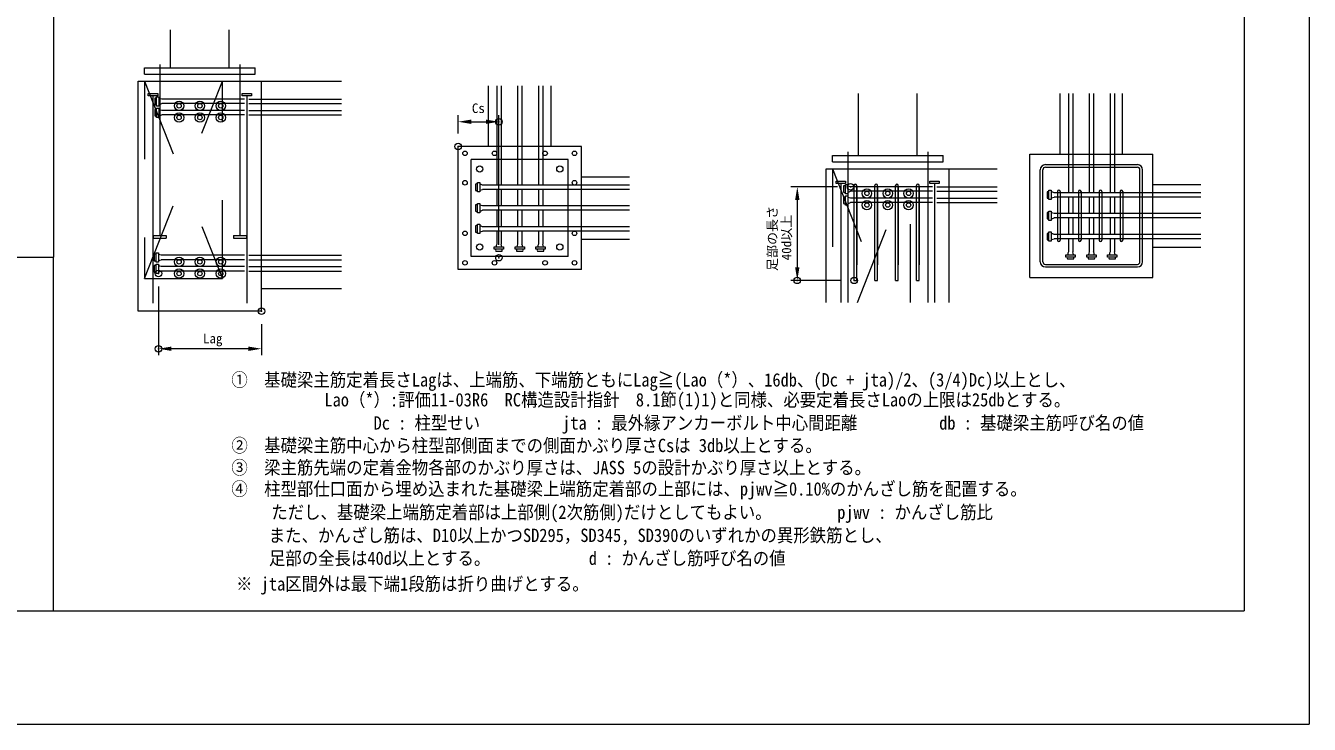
# Model space of a CAD drawing. Units: millimetres, scale not verified. Extents: x -210 to 382, y -132 to 268.
# Drawn here: x 185 to 382.2, y -132.2 to -24.9 of the extents above; entities that cross this region are included whole.
import ezdxf
from ezdxf.enums import TextEntityAlignment as Align

# ---------------------------------------------------------------- set-up
doc = ezdxf.new("R2010")
doc.units = ezdxf.units.MM
doc.header["$LTSCALE"] = 2
doc.header["$PDMODE"] = 32
doc.header["$PDSIZE"] = 1
doc.linetypes.add('DASHED_SPACED', pattern=[12, 6, -6])
doc.linetypes.add('USER2', pattern=[0.41664, 0.20828, -0.20836])
for name, color, linetype, lineweight in [('0-0_0', 5, 'Continuous', 18), ('0-3_Defpoints', 7, 'Continuous', 18), ('0-4_寸法', 4, 'Continuous', 18), ('0-5_鉄骨', 4, 'USER2', 18), ('0-6_外枠', 4, 'Continuous', 18), ('0-7_文字', 7, 'Continuous', 20), ('0-9_内枠', 7, 'Continuous', 18), ('0-A_構造', 2, 'Continuous', 18), ('0-D_主筋', 4, 'Continuous', 18)]:
    doc.layers.add(name, color=color, linetype=linetype, lineweight=lineweight)
doc.styles.add('ＭＳ ゴシック', font='')
doc.styles.get('ＭＳ ゴシック').set_extended_font_data('MS Gothic')

# ---------------------------------------------------------------- blocks, each defined once
blk = doc.blocks.new('_D5')
at = {"layer": '0-0_0', "color": 7}
for p, q in [((1274.498, -1.533), (1267.324, -1.533)), ((1268.324, -3.533), (1268.324, -13.901)), ((1275.048, -15.901), (1267.324, -15.901))]:
    blk.add_line(p, q, dxfattribs=at)
for points in [[(1267.99, -3.533), (1268.657, -3.533), (1268.324, -1.533)], [(1267.99, -13.901), (1268.657, -13.901), (1268.324, -15.901)]]:
    blk.add_solid(points, dxfattribs=at)
at = {"layer": '0-3_Defpoints'}
for p in [(1276.498, -1.533), (1268.324, -15.901), (1277.048, -15.901)]:
    blk.add_point(p, dxfattribs=at)
blk = doc.blocks.new('_D6')
at = {"layer": '0-3_Defpoints'}
for p in [(1170.184, -14.844), (1186.007, -20.637), (1170.184, -26.398)]:
    blk.add_point(p, dxfattribs=at)
at = {"layer": '0-4_寸法', "color": 7}
for p, q in [((1170.184, -16.844), (1170.184, -27.398)), ((1186.007, -22.637), (1186.007, -27.398)), ((1184.007, -26.398), (1172.184, -26.398))]:
    blk.add_line(p, q, dxfattribs=at)
for points in [[(1172.184, -26.065), (1172.184, -26.732), (1170.184, -26.398)], [(1184.007, -26.065), (1184.007, -26.732), (1186.007, -26.398)]]:
    blk.add_solid(points, dxfattribs=at)
blk = doc.blocks.new('_D36')
at = {"layer": '0-0_0', "color": 7}
for p, q in [((1216.232, 6.669), (1216.232, 9.463)), ((1218.232, 8.463), (1220.491, 8.463)), ((1222.491, -10.416), (1222.491, 9.463))]:
    blk.add_line(p, q, dxfattribs=at)
for points in [[(1218.232, 8.796), (1218.232, 8.13), (1216.232, 8.463)], [(1220.491, 8.796), (1220.491, 8.13), (1222.491, 8.463)]]:
    blk.add_solid(points, dxfattribs=at)
at = {"layer": '0-3_Defpoints'}
for p in [(1222.491, 8.463), (1216.232, 4.669), (1222.491, -12.416)]:
    blk.add_point(p, dxfattribs=at)

msp = doc.modelspace()

# ---------------------------------------------------------------- linework, layer by layer
at = {"layer": '0-0_0', "color": 7}
for p, q in [((207.262, -31.386), (207.262, -25.515)), ((216.259, -31.386), (216.259, -25.515)), ((203.262, -31.386), (220.259, -31.386)), ((203.262, -32.346), (203.262, -31.386)), ((205.605, -30.823), (205.605, -57.108)), ((217.917, -30.823), (217.917, -57.108)), ((220.259, -32.346), (220.259, -31.386)), ((202.302, -68.74), (202.302, -33.397)), ((202.302, -33.397), (233.5, -33.397)), ((203.262, -32.346), (220.259, -32.346)), ((221.219, -68.74), (221.219, -33.397)), ((256.103, -43.434), (256.103, -34.131)), ((265.703, -43.434), (265.703, -34.131)), ((312.936, -44.834), (312.936, -35.319)), ((321.933, -44.834), (321.933, -35.319)), ((343.916, -44.622), (343.916, -35.319)), ((353.516, -44.622), (353.516, -35.319)), ((204.558, -35.666), (204.558, -67.481)), ((218.958, -35.666), (218.958, -67.481)), ((251.445, -62.351), (251.445, -43.434)), ((270.362, -43.434), (251.445, -43.434)), ((270.362, -62.351), (270.362, -43.434)), ((308.936, -44.834), (325.933, -44.834)), ((308.936, -45.794), (308.936, -44.834)), ((311.278, -44.272), (311.278, -67.373)), ((323.59, -44.272), (323.59, -67.373)), ((325.933, -45.794), (325.933, -44.834)), ((339.258, -63.539), (339.258, -44.622)), ((339.258, -44.622), (358.175, -44.622)), ((358.175, -63.539), (358.175, -44.622)), ((253.445, -60.351), (253.445, -45.434)), ((268.362, -45.434), (253.445, -45.434)), ((268.362, -60.351), (268.362, -45.434)), ((307.976, -46.846), (334.22, -46.846)), ((307.976, -67.373), (307.976, -46.846)), ((308.936, -45.794), (325.933, -45.794)), ((326.893, -67.373), (326.893, -46.846)), ((340.858, -61.139), (340.858, -47.022)), ((341.258, -61.139), (341.258, -47.022)), ((341.658, -46.222), (355.775, -46.222)), ((341.658, -46.622), (355.775, -46.622)), ((356.175, -61.139), (356.175, -47.022)), ((356.575, -61.139), (356.575, -47.022)), ((270.362, -48.092), (277.741, -48.092)), ((310.232, -49.114), (310.232, -67.373)), ((324.632, -49.114), (324.632, -67.373)), ((358.175, -49.281), (365.554, -49.281)), ((312.261, -64.004), (312.261, -49.435)), ((312.661, -64.004), (312.661, -49.435)), ((312.661, -49.635), (312.661, -61.599)), ((315.446, -64.004), (315.446, -49.435)), ((315.846, -64.004), (315.846, -49.435)), ((315.846, -49.635), (315.846, -61.599)), ((318.644, -64.004), (318.644, -49.435)), ((319.044, -64.004), (319.044, -49.435)), ((319.044, -49.635), (319.044, -61.599)), ((321.843, -64.004), (321.843, -49.435)), ((322.243, -64.004), (322.243, -49.435)), ((322.243, -49.635), (322.243, -61.599)), ((343.524, -50.345), (343.524, -57.817)), ((343.924, -50.345), (343.924, -57.817)), ((346.725, -50.345), (346.725, -57.817)), ((347.125, -50.345), (347.125, -57.817)), ((349.926, -50.345), (349.926, -57.817)), ((350.326, -50.345), (350.326, -57.817)), ((353.127, -50.345), (353.127, -57.817)), ((353.527, -50.345), (353.527, -57.817)), ((204.605, -57.108), (206.604, -57.108)), ((204.605, -57.108), (204.605, -57.508)), ((205.125, -57.108), (206.085, -57.108)), ((206.604, -57.108), (206.604, -57.508)), ((216.918, -57.108), (218.916, -57.108)), ((216.918, -57.108), (216.918, -57.508)), ((217.437, -57.108), (218.397, -57.108)), ((218.916, -57.108), (218.916, -57.508)), ((204.605, -57.508), (206.604, -57.508)), ((216.918, -57.508), (218.916, -57.508)), ((270.362, -57.692), (277.741, -57.692)), ((358.175, -58.881), (365.554, -58.881)), ((268.362, -60.351), (253.445, -60.351)), ((270.362, -62.351), (251.445, -62.351)), ((341.658, -61.539), (355.775, -61.539)), ((341.658, -61.939), (355.775, -61.939)), ((312.261, -64.004), (312.661, -64.004)), ((315.446, -64.004), (315.846, -64.004)), ((318.644, -64.004), (319.044, -64.004)), ((321.843, -64.004), (322.243, -64.004)), ((339.258, -63.539), (358.175, -63.539)), ((221.219, -68.74), (202.302, -68.74))]:
    msp.add_line(p, q, dxfattribs=at)
at = {"layer": '0-0_0', "color": 1}
for p, q in [((203.838, -35.666), (203.838, -35.306)), ((203.838, -35.306), (205.278, -35.306)), ((205.278, -35.306), (205.278, -35.666)), ((218.238, -35.666), (218.238, -35.306)), ((218.238, -35.306), (219.678, -35.306)), ((219.678, -35.306), (219.678, -35.666)), ((257.367, -34.131), (257.367, -49.356)), ((258.039, -34.131), (258.039, -49.356)), ((260.567, -34.131), (260.567, -49.356)), ((261.239, -34.131), (261.239, -49.356)), ((263.767, -34.131), (263.767, -49.356)), ((264.439, -34.131), (264.439, -49.356)), ((345.18, -35.319), (345.18, -50.545)), ((345.852, -35.319), (345.852, -50.545)), ((348.38, -35.319), (348.38, -50.545)), ((349.052, -35.319), (349.052, -50.545)), ((351.58, -35.319), (351.58, -50.545)), ((352.252, -35.319), (352.252, -50.545)), ((205.278, -35.666), (203.838, -35.666)), ((204.818, -36.032), (204.818, -37.014)), ((205.102, -35.803), (205.462, -35.803)), ((205.102, -37.243), (205.102, -35.803)), ((205.462, -37.243), (205.102, -37.243)), ((205.462, -35.803), (205.462, -37.243)), ((218.622, -36.187), (205.894, -36.187)), ((218.622, -36.859), (205.894, -36.859)), ((219.678, -35.666), (218.238, -35.666)), ((219.299, -36.187), (233.5, -36.187)), ((219.299, -36.859), (233.5, -36.859)), ((204.818, -37.774), (204.818, -38.756)), ((205.102, -37.545), (205.462, -37.545)), ((205.102, -38.985), (205.102, -37.545)), ((205.462, -38.985), (205.102, -38.985)), ((205.462, -37.545), (205.462, -38.985)), ((218.622, -37.929), (205.894, -37.929)), ((218.622, -38.601), (205.894, -38.601)), ((219.299, -37.929), (233.5, -37.929)), ((219.299, -38.601), (233.5, -38.601)), ((254.103, -49.202), (254.103, -50.183)), ((254.387, -50.412), (254.387, -48.972)), ((254.387, -48.972), (254.747, -48.972)), ((254.747, -48.972), (254.747, -50.412)), ((309.512, -48.754), (310.952, -48.754)), ((310.918, -50.691), (310.918, -49.251)), ((310.918, -49.251), (311.278, -49.251)), ((310.952, -48.754), (310.952, -49.114)), ((311.278, -49.251), (311.278, -50.691)), ((323.912, -48.754), (325.352, -48.754)), ((323.912, -49.114), (323.912, -48.754)), ((325.352, -49.114), (323.912, -49.114)), ((325.352, -48.754), (325.352, -49.114)), ((254.747, -50.412), (254.387, -50.412)), ((277.741, -49.356), (255.179, -49.356)), ((277.741, -50.028), (255.179, -50.028)), ((257.367, -50.028), (257.367, -52.556)), ((258.039, -50.028), (258.039, -52.556)), ((260.567, -50.028), (260.567, -52.556)), ((261.239, -50.028), (261.239, -52.556)), ((263.767, -50.028), (263.767, -52.556)), ((264.439, -50.028), (264.439, -52.556)), ((310.634, -49.481), (310.634, -50.462)), ((310.634, -51.223), (310.634, -52.204)), ((311.278, -50.691), (310.918, -50.691)), ((310.918, -50.994), (311.278, -50.994)), ((311.278, -50.994), (311.278, -52.434)), ((324.296, -49.635), (311.71, -49.635)), ((324.296, -50.307), (311.71, -50.307)), ((324.973, -49.635), (334.22, -49.635)), ((324.973, -50.307), (334.22, -50.307)), ((341.916, -50.39), (341.916, -51.371)), ((342.2, -51.601), (342.2, -50.161)), ((342.2, -50.161), (342.56, -50.161)), ((342.56, -50.161), (342.56, -51.601)), ((365.554, -50.545), (342.992, -50.545)), ((365.554, -51.217), (342.992, -51.217)), ((345.18, -51.217), (345.18, -53.745)), ((345.852, -51.217), (345.852, -53.745)), ((348.38, -51.217), (348.38, -53.745)), ((349.052, -51.217), (349.052, -53.745)), ((351.58, -51.217), (351.58, -53.745)), ((352.252, -51.217), (352.252, -53.745)), ((254.103, -52.402), (254.103, -53.383)), ((254.387, -52.172), (254.747, -52.172)), ((254.387, -53.612), (254.387, -52.172)), ((254.747, -52.172), (254.747, -53.612)), ((277.741, -52.556), (255.179, -52.556)), ((277.741, -53.228), (255.179, -53.228)), ((257.367, -53.228), (257.367, -55.756)), ((258.039, -53.228), (258.039, -55.756)), ((260.567, -53.228), (260.567, -55.756)), ((261.239, -53.228), (261.239, -55.756)), ((263.767, -53.228), (263.767, -55.756)), ((264.439, -53.228), (264.439, -55.756)), ((324.296, -51.378), (311.71, -51.378)), ((324.296, -52.05), (311.71, -52.05)), ((324.973, -51.378), (334.22, -51.378)), ((324.973, -52.05), (334.22, -52.05)), ((342.56, -51.601), (342.2, -51.601)), ((254.747, -53.612), (254.387, -53.612)), ((341.916, -53.59), (341.916, -54.571)), ((342.2, -54.801), (342.2, -53.361)), ((342.2, -53.361), (342.56, -53.361)), ((342.56, -54.801), (342.2, -54.801)), ((342.56, -53.361), (342.56, -54.801)), ((365.554, -53.745), (342.992, -53.745)), ((365.554, -54.417), (342.992, -54.417)), ((345.18, -54.417), (345.18, -56.945)), ((345.852, -54.417), (345.852, -56.945)), ((348.38, -54.417), (348.38, -56.945)), ((349.052, -54.417), (349.052, -56.945)), ((351.58, -54.417), (351.58, -56.945)), ((352.252, -54.417), (352.252, -56.945)), ((254.103, -55.602), (254.103, -56.583)), ((254.387, -56.812), (254.387, -55.372)), ((254.387, -55.372), (254.747, -55.372)), ((254.747, -56.812), (254.387, -56.812)), ((254.747, -55.372), (254.747, -56.812)), ((277.741, -55.756), (255.179, -55.756)), ((277.741, -56.428), (255.179, -56.428)), ((257.367, -56.428), (257.367, -58.439)), ((258.039, -56.428), (258.039, -58.439)), ((260.567, -56.428), (260.567, -58.439)), ((261.239, -56.428), (261.239, -58.439)), ((263.767, -56.428), (263.767, -58.439)), ((264.439, -56.428), (264.439, -58.439)), ((341.916, -56.79), (341.916, -57.771)), ((342.2, -56.561), (342.56, -56.561)), ((342.2, -58.001), (342.2, -56.561)), ((342.56, -56.561), (342.56, -58.001)), ((365.554, -56.945), (342.992, -56.945)), ((256.983, -58.871), (258.423, -58.871)), ((256.983, -59.231), (256.983, -58.871)), ((258.423, -58.871), (258.423, -59.231)), ((260.183, -58.871), (261.623, -58.871)), ((260.183, -59.231), (260.183, -58.871)), ((261.623, -58.871), (261.623, -59.231)), ((263.383, -59.231), (263.383, -58.871)), ((263.383, -58.871), (264.823, -58.871)), ((264.823, -58.871), (264.823, -59.231)), ((342.56, -58.001), (342.2, -58.001)), ((365.554, -57.617), (342.992, -57.617)), ((345.18, -57.617), (345.18, -59.627)), ((345.852, -57.617), (345.852, -59.627)), ((348.38, -57.617), (348.38, -59.627)), ((349.052, -57.617), (349.052, -59.627)), ((351.58, -57.617), (351.58, -59.627)), ((352.252, -57.617), (352.252, -59.627)), ((204.753, -59.994), (204.753, -60.975)), ((205.037, -59.765), (205.397, -59.765)), ((205.037, -61.205), (205.037, -59.765)), ((205.397, -59.765), (205.397, -61.205)), ((218.622, -60.149), (205.829, -60.149)), ((218.622, -60.821), (205.829, -60.821)), ((219.299, -60.149), (233.5, -60.149)), ((219.299, -60.821), (233.5, -60.821)), ((258.423, -59.231), (256.983, -59.231)), ((257.213, -59.515), (258.194, -59.515)), ((261.623, -59.231), (260.183, -59.231)), ((260.413, -59.515), (261.394, -59.515)), ((264.823, -59.231), (263.383, -59.231)), ((263.613, -59.515), (264.594, -59.515)), ((344.796, -60.419), (344.796, -60.059)), ((344.796, -60.059), (346.236, -60.059)), ((346.236, -60.419), (344.796, -60.419)), ((345.026, -60.703), (346.007, -60.703)), ((346.236, -60.059), (346.236, -60.419)), ((347.996, -60.419), (347.996, -60.059)), ((347.996, -60.059), (349.436, -60.059)), ((349.436, -60.419), (347.996, -60.419)), ((348.226, -60.703), (349.207, -60.703)), ((349.436, -60.059), (349.436, -60.419)), ((351.196, -60.059), (352.636, -60.059)), ((351.196, -60.419), (351.196, -60.059)), ((352.636, -60.419), (351.196, -60.419)), ((351.426, -60.703), (352.407, -60.703)), ((352.636, -60.059), (352.636, -60.419)), ((204.753, -61.736), (204.753, -62.717)), ((205.397, -61.205), (205.037, -61.205)), ((205.037, -62.947), (205.037, -61.507)), ((205.037, -61.507), (205.397, -61.507)), ((205.397, -62.947), (205.037, -62.947)), ((205.397, -61.507), (205.397, -62.947)), ((218.622, -61.891), (205.829, -61.891)), ((218.622, -62.563), (205.829, -62.563)), ((219.299, -61.891), (233.5, -61.891)), ((219.299, -62.563), (233.5, -62.563))]:
    msp.add_line(p, q, dxfattribs=at)
for points in [[(310.952, -49.114), (309.512, -49.114), (309.512, -48.754)], [(311.278, -52.434), (310.918, -52.434), (310.918, -50.994)]]:
    msp.add_lwpolyline(points, dxfattribs=at)
at = {"layer": '0-0_0', "color": 7}
for centre in [(208.561, -37.195), (211.761, -37.195), (214.961, -37.195), (208.561, -38.99), (211.761, -38.99), (214.961, -38.99), (314.234, -50.643), (317.434, -50.643), (320.634, -50.643), (314.234, -52.439), (317.434, -52.439), (320.634, -52.439), (208.561, -61.157), (211.761, -61.157), (214.961, -61.157), (208.561, -62.952), (211.761, -62.952), (214.961, -62.952)]:
    msp.add_circle(centre, 0.336, dxfattribs=at)
at = {"layer": '0-0_0', "color": 1}
for centre, radius, start, end in [((204.95, -36.422), 0.412, 68.23886, 108.61802), ((204.95, -36.623), 0.412, 251.38198, 291.76114), ((205.488, -36.975), 0.887, 62.72769, 91.64665), ((205.488, -36.07), 0.887, 268.35335, 297.26472), ((204.95, -38.164), 0.412, 68.23886, 108.61802), ((204.95, -38.366), 0.412, 251.38198, 291.76114), ((205.488, -38.717), 0.887, 62.72769, 91.64665), ((205.488, -37.812), 0.887, 268.35335, 297.26472), ((254.235, -49.592), 0.412, 68.23886, 108.61802), ((254.773, -50.145), 0.887, 62.72769, 91.64665), ((254.235, -49.793), 0.412, 251.38198, 291.76114), ((254.773, -49.24), 0.887, 268.35335, 297.26472), ((310.766, -49.871), 0.412, 68.23886, 108.61802), ((310.766, -50.072), 0.412, 251.38198, 291.76114), ((310.766, -51.613), 0.412, 68.23886, 108.61802), ((311.304, -50.424), 0.887, 62.72769, 91.64665), ((311.304, -49.519), 0.887, 268.35335, 297.26472), ((342.048, -50.78), 0.412, 68.23886, 108.61802), ((342.586, -51.333), 0.887, 62.72769, 91.64665), ((342.586, -50.428), 0.887, 268.35335, 297.26472), ((254.235, -52.792), 0.412, 68.23886, 108.61802), ((254.773, -53.345), 0.887, 62.72769, 91.64665), ((254.773, -52.44), 0.887, 268.35335, 297.26472), ((310.766, -51.814), 0.412, 251.38198, 291.76114), ((311.304, -52.166), 0.887, 62.72769, 91.64665), ((311.304, -51.261), 0.887, 268.35335, 297.26472), ((342.048, -50.981), 0.412, 251.38198, 291.76114), ((254.235, -52.993), 0.412, 251.38198, 291.76114), ((342.048, -53.98), 0.412, 68.23886, 108.61802), ((342.048, -54.181), 0.412, 251.38198, 291.76114), ((342.586, -54.533), 0.887, 62.72769, 91.64665), ((342.586, -53.628), 0.887, 268.35335, 297.26472), ((254.235, -55.992), 0.412, 68.23886, 108.61802), ((254.235, -56.193), 0.412, 251.38198, 291.76114), ((254.773, -56.545), 0.887, 62.72769, 91.64665), ((254.773, -55.64), 0.887, 268.35335, 297.26472), ((342.048, -57.18), 0.412, 68.23886, 108.61802), ((342.586, -57.733), 0.887, 62.72769, 91.64665), ((258.156, -58.846), 0.887, 152.72769, 181.64665), ((257.251, -58.846), 0.887, 358.35335, 27.26472), ((261.356, -58.846), 0.887, 152.72769, 181.64665), ((260.451, -58.846), 0.887, 358.35335, 27.26472), ((264.556, -58.846), 0.887, 152.72769, 181.64665), ((263.651, -58.846), 0.887, 358.35335, 27.26472), ((342.048, -57.381), 0.412, 251.38198, 291.76114), ((342.586, -56.828), 0.887, 268.35335, 297.26472), ((204.884, -60.384), 0.412, 68.23886, 108.61802), ((204.884, -60.585), 0.412, 251.38198, 291.76114), ((205.422, -60.937), 0.887, 62.72769, 91.64665), ((205.422, -60.032), 0.887, 268.35335, 297.26472), ((257.603, -59.384), 0.412, 158.23886, 198.61802), ((257.804, -59.384), 0.412, 341.38198, 21.76114), ((260.803, -59.384), 0.412, 158.23886, 198.61802), ((261.004, -59.384), 0.412, 341.38198, 21.76114), ((264.003, -59.384), 0.412, 158.23886, 198.61802), ((264.204, -59.384), 0.412, 341.38198, 21.76114), ((345.416, -60.572), 0.412, 158.23886, 198.61802), ((345.969, -60.034), 0.887, 152.72769, 181.64665), ((345.064, -60.034), 0.887, 358.35335, 27.26472), ((345.617, -60.572), 0.412, 341.38198, 21.76114), ((348.616, -60.572), 0.412, 158.23886, 198.61802), ((349.169, -60.034), 0.887, 152.72769, 181.64665), ((348.264, -60.034), 0.887, 358.35335, 27.26472), ((348.817, -60.572), 0.412, 341.38198, 21.76114), ((351.816, -60.572), 0.412, 158.23886, 198.61802), ((352.369, -60.034), 0.887, 152.72769, 181.64665), ((351.464, -60.034), 0.887, 358.35335, 27.26472), ((352.017, -60.572), 0.412, 341.38198, 21.76114), ((204.884, -62.126), 0.412, 68.23886, 108.61802), ((204.884, -62.327), 0.412, 251.38198, 291.76114), ((205.422, -62.679), 0.887, 62.72769, 91.64665), ((205.422, -61.774), 0.887, 268.35335, 297.26472)]:
    msp.add_arc(centre, radius, start, end, dxfattribs=at)
at = {"layer": '0-0_0', "color": 7}
for centre, radius, start, end in [((341.658, -47.022), 0.8, 90, 180), ((341.658, -47.022), 0.4, 90, 180), ((355.775, -47.022), 0.8, 0, 90), ((355.775, -47.022), 0.4, 0, 90), ((312.461, -49.435), 0.2, 0, 180), ((315.646, -49.435), 0.2, 0, 180), ((318.844, -49.435), 0.2, 0, 180), ((322.043, -49.435), 0.2, 0, 180), ((343.724, -50.345), 0.2, 0, 180), ((346.925, -50.345), 0.2, 0, 180), ((350.126, -50.345), 0.2, 0, 180), ((353.327, -50.345), 0.2, 0, 180), ((343.724, -57.817), 0.2, 180, 0), ((346.925, -57.817), 0.2, 180, 0), ((350.126, -57.817), 0.2, 180, 0), ((353.327, -57.817), 0.2, 180, 0), ((341.658, -61.139), 0.8, 180, 270), ((341.658, -61.139), 0.4, 180, 270), ((355.775, -61.139), 0.4, 270, 0), ((355.775, -61.139), 0.8, 270, 0)]:
    msp.add_arc(centre, radius, start, end, dxfattribs=at)
at = {"layer": '0-3_Defpoints', "color": 4}
for p, q in [((382.196, 267.826), (382.196, -132.174)), ((221.219, -65.26), (233.5, -65.26)), ((-210.346, -132.174), (382.196, -132.174))]:
    msp.add_line(p, q, dxfattribs=at)
for centre in [(208.561, -37.195), (211.761, -37.195), (214.961, -37.195), (208.561, -38.99), (211.761, -38.99), (214.961, -38.99), (314.234, -50.643), (317.434, -50.643), (320.634, -50.643), (314.234, -52.439), (317.434, -52.439), (320.634, -52.439), (208.561, -61.157), (211.761, -61.157), (214.961, -61.157), (208.561, -62.952), (211.761, -62.952), (214.961, -62.952)]:
    msp.add_circle(centre, 0.72, dxfattribs=at)
at = {"layer": '0-5_鉄骨', "linetype": 'Continuous'}
for centre in [(252.495, -44.484), (257.017, -44.484), (264.789, -44.484), (269.312, -44.484), (252.495, -49.006), (269.312, -49.006), (252.495, -56.778), (269.312, -56.778), (252.495, -61.301), (257.017, -61.301), (264.789, -61.301), (269.312, -61.301)]:
    msp.add_circle(centre, 0.35, dxfattribs=at)
at = {"layer": '0-6_外枠'}
msp.add_line((372.196, 257.826), (372.196, -114.753), dxfattribs=at)
msp.add_lwpolyline([(-181.804, 257.826), (-181.804, -114.753), (372.196, -114.753)], dxfattribs=at)
at = {"layer": '0-9_内枠'}
for p in [(189.256, -6.803), (149.615, -60.414), (189.256, -114.753)]:
    msp.add_line(p, (189.256, -60.414), dxfattribs=at)
at = {"layer": '0-A_構造', "linetype": 'DASHED_SPACED'}
for p, q in [((203.262, -63.704), (215.233, -33.397)), ((203.262, -33.397), (215.233, -63.704)), ((203.262, -33.397), (203.262, -63.704)), ((215.233, -63.704), (215.233, -33.397)), ((308.936, -46.846), (317.043, -67.373)), ((308.936, -46.846), (308.936, -67.373)), ((312.798, -67.373), (320.906, -46.846)), ((320.906, -67.373), (320.906, -46.846)), ((203.262, -63.704), (215.233, -63.704))]:
    msp.add_line(p, q, dxfattribs=at)
at = {"layer": '0-D_主筋'}
for centre in [(254.747, -46.914), (267.059, -46.914), (254.747, -58.871), (267.059, -58.871)]:
    msp.add_circle(centre, 0.48, dxfattribs=at)

# ---------------------------------------------------------------- block references
at = {"layer": '0-0_0'}
for name in ['_D36', '_D5']:
    msp.add_blockref(name, (-964.787, -48.103), dxfattribs=at)
at = {"layer": '0-4_寸法'}
msp.add_blockref('_D6', (-964.787, -48.103), dxfattribs=at)

# ---------------------------------------------------------------- texts
at = {"layer": '0-7_文字', "style": 'ＭＳ ゴシック'}
for s, p in [('Cs', (253.544, -38.736)), ('Lag', (212.242, -74.094))]:
    msp.add_text(s, height=1.466, dxfattribs=at).set_placement(p, align=Align.BOTTOM_LEFT)
for s, p in [('足部の長さ', (300.869, -62.564)), ('40d以上', (303.045, -60.921))]:
    msp.add_text(s, height=1.466, rotation=90, dxfattribs=at).set_placement(p, align=Align.BOTTOM_LEFT)
at = {"layer": '0-7_文字', "style": 'ＭＳ ゴシック', "width": 0.9}
for s, p in [('①  基礎梁主筋定着長さLagは、上端筋、下端筋ともにLag≧(Lao（*）、16db、(Dc + jta)/2、(3/4)Dc)以上とし、', (216.597, -80.914)), ('Lao（*）:評価11-03R6\u3000RC構造設計指針\u30008.1節(1)1)と同様、必要定着長さLaoの上限は25dbとする。', (230.896, -83.973)), ('         \u3000\u3000\u3000\u3000\u3000\u3000\u3000Dc : 柱型せい\u3000\u3000\u3000\u3000\u3000jta : 最外縁アンカーボルト中心間距離          db : 基礎梁主筋呼び名の値', (209.495, -87.533)), ('②  基礎梁主筋中心から柱型部側面までの側面かぶり厚さCsは 3db以上とする。', (216.597, -90.985)), ('③  梁主筋先端の定着金物各部のかぶり厚さは、JASS 5の設計かぶり厚さ以上とする。', (216.597, -94.385)), ('④  柱型部仕口面から埋め込まれた基礎梁上端筋定着部の上部には、pjwv≧0.10%のかんざし筋を配置する。', (216.597, -97.659)), ('\u3000\u3000ただし、基礎梁上端筋定着部は上部側(2次筋側)だけとしてもよい。\u3000\u3000\u3000\u3000pjwv : かんざし筋比', (217.692, -101.241)), ('\u3000\u3000また、かんざし筋は、D10以上かつSD295，SD345, SD390のいずれかの異形鉄筋とし、', (217.299, -104.793)), ('\u3000\u3000足部の全長は40d以上とする。\u3000\u3000\u3000\u3000\u3000\u3000d : かんざし筋呼び名の値', (217.328, -108.305)), ('※ jta区間外は最下端1段筋は折り曲げとする。', (217.328, -112.244))]:
    msp.add_text(s, height=2.053, dxfattribs=at).set_placement(p, align=Align.BOTTOM_LEFT)

doc.saveas('drawing.dxf')
